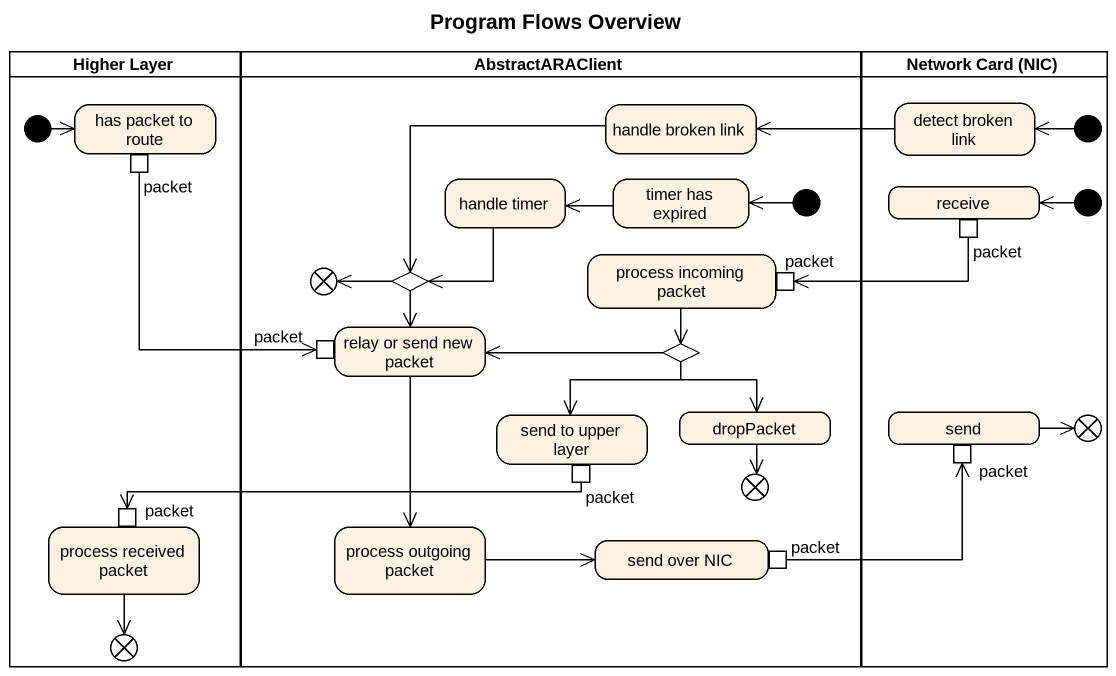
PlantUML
@startuml
title Program Flows Overview
hide empty description
state "Higher Layer" as Higher_Layer <<partition>> {
  state "has packet to route" as has_packet_to_route {
    state packet <<outputPin>>
  }
  state "process received packet" as process_received_packet {
    state "packet" as packet_7 <<inputPin>>
  }
  state flowfinal4 <<end>>
  [*] -right-> has_packet_to_route
}
state AbstractARAClient <<partition>> {
  state "handle broken link" as handle_broken_link
  state "handle timer" as handle_timer
  state "timer has expired" as timer_has_expired
  state flowfinal1 <<end>>
  state choice1 <<choice>>
  state "process incoming packet" as process_incoming_packet {
    state "packet" as packet_2 <<inputPin>>
  }
  state "relay or send new packet" as relay_or_send_new_packet {
    state "packet" as packet_4 <<inputPin>>
  }
  state choice2 <<choice>>
  state "send to upper layer" as send_to_upper_layer {
    state "packet" as packet_5 <<outputPin>>
  }
  state dropPacket
  state flowfinal3 <<end>>
  state "process outgoing packet" as process_outgoing_packet
  state "send over NIC" as send_over_NIC {
    state "packet" as packet_8 <<outputPin>>
  }
  [*] -left-> timer_has_expired
}
state "Network Card (NIC)" as Network_Card_NIC <<partition>> {
  state "detect broken link" as detect_broken_link
  state initial2 <<start>>
  state receive {
    state "packet" as packet_3 <<outputPin>>
  }
  state initial4 <<start>>
  state send {
    state "packet" as packet_6 <<inputPin>>
  }
  state flowfinal2 <<end>>
}
handle_broken_link -left-> choice1
detect_broken_link -left-> handle_broken_link
initial2 -left-> detect_broken_link
packet --> packet_4
handle_timer --> choice1
timer_has_expired -left-> handle_timer
initial4 -left-> receive
choice1 -left-> flowfinal1
choice1 --> relay_or_send_new_packet
process_incoming_packet --> choice2
packet_3 -left-> packet_2
relay_or_send_new_packet --> process_outgoing_packet
choice2 -left-> relay_or_send_new_packet
choice2 --> send_to_upper_layer
choice2 --> dropPacket
dropPacket --> flowfinal3
send -right-> flowfinal2
packet_5 -left-> packet_7
process_received_packet --> flowfinal4
process_outgoing_packet -right-> send_over_NIC
packet_8 -right-> packet_6
@enduml
